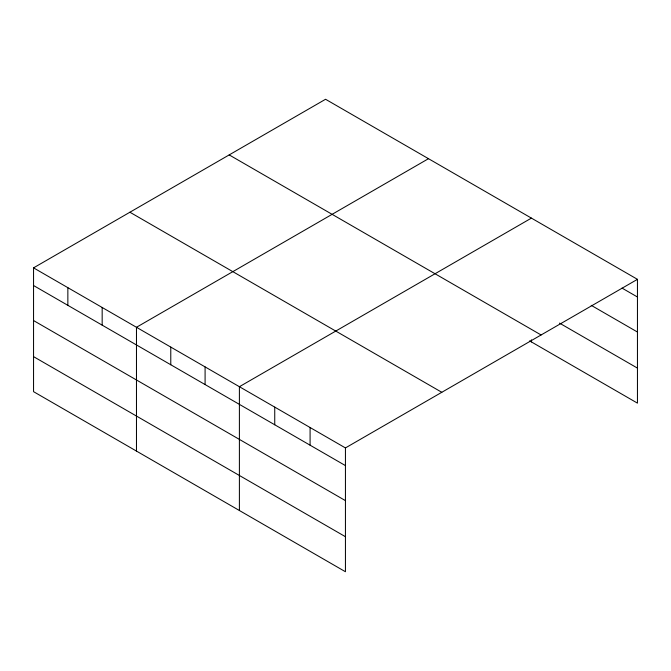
<?xml version="1.0" encoding="UTF-8"?>
<svg xmlns="http://www.w3.org/2000/svg" width="671" height="671" viewBox="0 0 671 671"><rect width="100%" height="100%" fill="white"/><g stroke="black" fill="none" stroke-linecap="round" stroke-linejoin="round"><path stroke-width="1.01" d="M345.439 500.625L345.439 447.926L33.55 267.863L33.55 391.663L345.439 571.734L345.439 500.625L33.55 320.553M529.604 340.876L637.45 403.137L637.45 279.337L325.561 99.266L33.55 267.863M428.484 158.691L136.473 327.28L136.473 451.088M531.407 218.117L239.396 386.706L239.396 510.505M345.439 447.926L637.45 279.337M622.042 288.111L637.45 297.001M591.226 305.339L637.45 332.028M559.505 323.112L637.45 368.111M229.197 154.909L541.086 334.972M129.914 212.229L441.803 392.292M33.55 285.527L345.439 465.599M33.55 356.637L345.439 536.708M531.407 339.853L531.407 341.916M310.086 427.519L310.086 445.192M274.741 407.112L274.741 424.785M205.091 366.903L205.091 384.567M170.778 347.092L170.778 364.764M102.168 307.477L102.168 325.141M67.855 287.666L67.855 305.339"/></g></svg>
